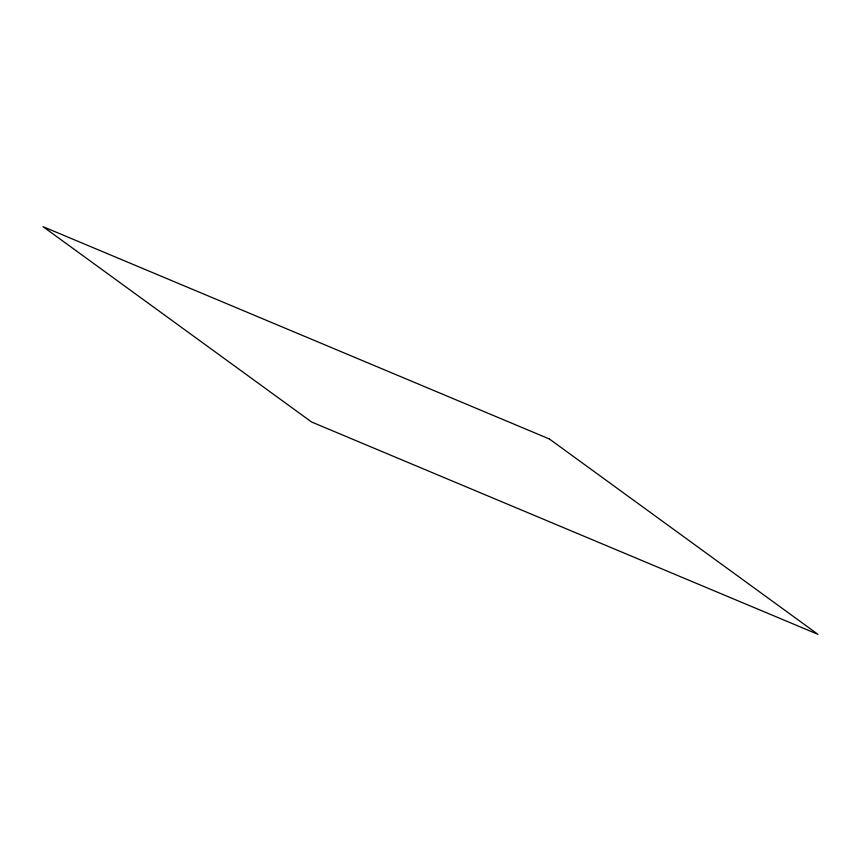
<?xml version="1.0" encoding="UTF-8"?>
<svg xmlns="http://www.w3.org/2000/svg" width="861" height="861" viewBox="0 0 861 861"><rect width="100%" height="100%" fill="white"/><g stroke="black" fill="none" stroke-linecap="round" stroke-linejoin="round"><path stroke-width="1.29" d="M549.361 438.97L43.05 226.669L311.639 422.03L817.95 634.331L549.361 438.97"/></g></svg>
